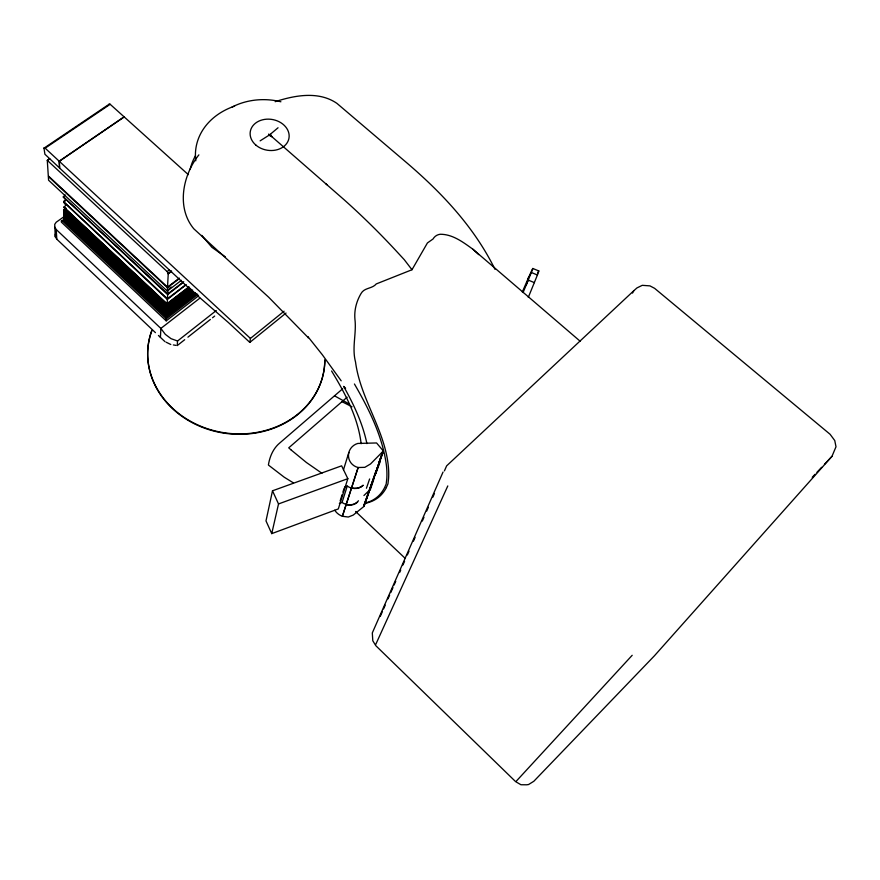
<?xml version="1.0" encoding="UTF-8"?>
<svg xmlns="http://www.w3.org/2000/svg" width="880" height="880" viewBox="0 0 880 880"><rect width="100%" height="100%" fill="white"/><g stroke="black" fill="none" stroke-linecap="round" stroke-linejoin="round"><path stroke-width="1.32" d="M155.441 332.64L56.804 239.184L55.275 236.753L54.714 224.367L56.232 222.2L65.186 215.875M55.275 236.753L55.308 234.069M154.495 304.832L166.452 316.085L166.21 320.87L61.336 222.079L61.336 220.836L64.108 220.803L166.397 317.053L196.834 293.513M166.463 315.898L64.02 219.527L64.746 219.274L105.644 257.752M166.496 315.359L195.437 292.633M188.012 297.308L166.573 313.863L166.529 314.809L193.325 293.733M166.584 313.698L151.613 299.233M166.617 313.137L159.632 306.185M166.683 312.026L63.8 215.358L64.537 215.105L69.564 219.802M159.72 304.502L166.716 311.476L166.771 310.519L164.78 308.671M164.868 306.988L166.859 308.847M64.757 207.768L63.646 207.13L167.123 304.249L167.684 294.206M166.991 306.46L167.156 303.567L188.826 286.913M190.498 288.376L166.98 306.603L166.43 316.393L166.518 314.963M164.967 341.649L160.424 337.37L160.875 328.427L199.881 298.144M166.562 314.248L166.639 312.752L192.39 292.875M166.705 311.63L166.65 312.587L63.833 215.952L64.57 215.699M64.13 206.998C68.629 204.336 60.423 202.169 65.164 200.376A6.248 3.498 6.4 0 0 65.076 198.715L63.107 196.768L167.695 293.953L167.904 290.026M167.464 287.661L48.334 176.473L48.576 180.213L167.277 291.104L167.464 287.661L179.289 278.652M167.519 287.111L168.256 273.449L167.178 271.601L47.289 160.347L48.29 175.857L167.519 287.111L179.344 278.102M190.454 288.805L166.991 306.438M216.26 310.552L177.551 341L177.221 345.587L184.712 339.691M269.126 135.091L271.755 136.587L343.772 199.463A333.245 135.828 49.8 0 1 394.273 248.864L404.261 259.666L411.983 269.742L376.244 283.943C372.174 288.926 364.342 287.485 361.064 293.513C356.466 301.246 354.101 310.211 354.937 319.308C356.642 333.531 351.714 347.732 355.531 361.999C360.316 398.31 384.208 428.714 388.223 465.157A160.292 62.48 50.1 0 1 388.542 478.874L387.937 483.923L386.309 487.553M278.047 127.765L270.226 134.354L271.755 136.587L269.115 135.168L260.128 140.855M124.212 116.941L59.301 161.304L59.664 168.124L190.839 289.905L228.426 322.564L249.81 342.408L250.426 338.426L284.086 311.201M272.503 490.798L265.991 520.905L271.744 533.621L338.305 508.937L347.831 478.665L341.627 465.828L272.503 490.798L278.52 503.943L271.744 533.621M363.946 506.429L383.328 450.978L370.535 463.958L364.826 467.335L358.149 467.511L342.375 516.274L348.304 517.033L353.232 515.075L363.946 506.429L383.328 450.978L376.574 442.959L357.797 443.443A12.859 12.452 -10 0 0 358.149 467.511L342.375 516.274A12.001 9.405 29.5 0 1 334.763 510.191M343.486 469.777L348.854 452.452M340.153 500.918L342.133 494.626M342.914 492.107L344.102 488.334M339.361 503.437L342.056 502.447L347.237 486.068A12.122 10.934 18.6 0 0 363.264 485.232A12.496 11.275 18.6 0 1 351.406 487.806M375.507 474.177L383.053 450.648L379.005 462.264M366.432 488.257L369.622 478.973M370.337 489.665L373.714 479.512M375.848 471.295L363.693 506.132L383.328 450.978L375.232 473.869M380.226 461.472L376.057 472.802M528.308 297.363L537.779 274.131A80.762 1.1 -67 0 0 537.504 273.251M526.075 285.329L531.707 271.601A80.74 0.759 -67 0 0 528.836 276.914L522.335 291.984M523.072 292.545L528.253 280.093L534.391 282.645M443.047 472.043L372.306 632.929L372.79 640.75L375.804 645.678L515.625 781.638L520.938 784.74L526.636 784.795L528.572 784.531L533.83 781.275L654.434 655.787L831.963 456.346L836 446.765L834.757 440.561L830.104 434.291L654.588 288.321L649.946 285.879L642.268 285.329L636.966 287.914L633.831 290.697L446.633 465.861L444.422 470.877M527.67 279.554L528.836 276.914M380.248 616.451L382.459 611.435M383.57 608.927L385.231 605.154M387.992 598.884L389.653 595.122M390.753 592.614L392.975 587.587M394.075 585.079L395.736 581.317M399.608 572.528L400.719 570.02M402.93 565.004L404.591 561.242M407.352 554.961L409.013 551.199M413.446 541.156L415.096 537.394M422.29 521.081L423.951 517.319M426.723 511.038L428.373 507.276M432.806 497.233L434.467 493.471M375.771 644.38L447.788 485.936M632.5 293.084L633.831 290.697M411.983 269.742L427.427 242.946L433.037 238.997A21.923 14.146 56.4 0 1 440.143 234.267C452.661 234.135 463.221 242.286 472.956 249.271L580.107 341.187M198.88 154.869C182.765 175.076 176.132 207.471 193.809 228.8L268.686 297.231L307.164 336.567M516.384 781.077L632.192 655.292M812.24 477.279L815.056 474.287M816.937 472.296L821.623 467.313M824.45 464.321L831.963 456.346M63.921 213.356L77.396 226.028M363.924 495.517L370.238 489.456M291.159 449.999L306.427 462.506L321.926 473.264M347.116 397.221L288.728 447.843L290.961 449.823M342.705 388.751L279.741 443.014C273.163 448.448 269.687 456.753 268.4 465.036L284.251 477.224L293.381 482.867M249.81 342.408L286.033 313.06M187.924 337.161L210.386 319.451M212.531 317.768L214.665 316.074M63.602 196.647L64.9 195.151A6.281 3.531 6.5 0 0 65.01 194.744M166.485 315.524L172.898 310.563M175.043 308.902L195.371 293.183M166.452 316.085L194.26 294.569M197.791 294.448L166.32 318.824L62.084 220.682L64.306 219.12M166.21 320.87L198.572 295.79M190.707 288.893L166.936 307.56L163.966 304.37M190.663 289.465L166.903 308.121L155.969 297.462M190.608 290.015L166.87 308.682L126.093 269.995M166.859 308.858L191.642 289.762M191.598 290.323L166.804 309.793L156.882 300.08M192.632 290.059L166.771 310.354L126.071 271.733M168.916 308.88L192.588 290.631M166.727 311.08L172.106 306.944M174.251 305.283L192.533 291.181M166.694 311.652L192.489 291.753M169.884 309.716L187.066 296.45M189.211 294.8L193.512 291.478M166.606 313.324L193.424 292.611M190.157 295.647L194.447 292.336M188.793 287.298L167.134 303.952L64.152 207.416M189.453 287.386L167.079 304.59L65.912 209.726L63.756 209.605L166.969 306.889M167.695 293.953L183.733 281.688M182.633 282.898L167.64 294.613L63.624 197.065M185.933 284.592L167.42 298.782L63.866 201.85L66.099 200.288M185.911 284.977L167.387 299.431L63.888 202.268M169.015 288.64L171.171 287.001M167.277 291.104L181.445 280.291M168.256 273.449L171.534 270.974M171.501 271.458L167.882 273.746L171.512 271.601M167.178 271.601L169.367 269.951M65.989 208.032L63.756 209.605L166.98 306.603M124.102 116.842L59.191 161.194L59.554 167.981L44.891 154.22L44 148.159L108.966 104.346A1.837 0.737 55.3 0 1 110.176 104.302L188.342 174.669M47.289 160.347L49.544 158.807M47.476 160.347L49.731 158.818M44 148.159A1.881 0.671 54.6 0 1 45.144 148.181L110.176 104.302M232.133 107.008C247.049 99.363 264.682 97.779 280.896 101.772M344.498 487.08L347.237 486.068M278.52 503.943L347.831 478.665M275.187 101.684C294.877 95.293 318.615 90.849 336.875 103.334L404.03 160.479C440.319 191.169 473.836 226.226 494.967 269.302M116.138 259.49L64.328 210.881L63.58 211.134L71.324 218.02M64.35 211.486L63.613 211.739L78.331 225.159M64.383 212.091L63.646 212.344L116.138 261.239M64.416 212.696L63.679 212.949L70.422 218.889M64.46 213.29L63.976 214.379L116.127 262.988M64.504 214.5L63.767 214.753L64.548 215.094M68.64 220.66L64.636 216.898L63.899 217.151L75.647 227.832M64.658 217.492L63.932 217.745L166.573 313.863M64.691 218.097L63.954 218.35L67.716 221.507M64.724 218.691L63.987 218.944L64.746 219.274M64.79 219.868L64.108 220.803M64.614 216.304L63.866 216.557L64.636 216.898M173.36 344.938L175.934 345.378M64.328 210.881L63.547 210.529L64.295 210.089M177.551 341L171.061 338.679L165.286 334.323L160.875 328.427L56.221 229.504L54.681 227.051M532.785 268.455L538.769 270.93M531.355 272.492L537.449 275.022M352.044 406.791L341.968 401.676M166.133 342.221L170.786 344.498M349.459 404.096L334.499 395.824M268.609 134.09L271.755 136.587L270.226 134.354M225.313 256.828L211.893 247.313L201.806 235.378M472.956 249.271L478.775 254.65M325.787 183.656L327.03 184.778M341.176 380.809L322.311 354.728L307.901 336.633L308.198 337.898M345.62 388.19L343.64 386.375C353.705 404.371 362.714 423.324 366.905 443.619M45.144 148.181L250.426 338.426M118.129 261.36L131.087 273.515M134.068 276.32L146.025 287.54M150.007 291.28L161.964 302.5M73.315 219.89L86.262 232.045M88.253 233.915L153.978 295.592M80.322 227.029L93.258 239.173M96.239 241.978L109.175 254.122M112.156 256.916L124.102 268.125M118.129 263.109L132.044 276.177M135.036 278.982L146.96 290.18M149.952 292.985L161.887 304.194M73.403 221.694L85.327 232.892M87.318 234.762L154.902 298.21M80.377 228.822L93.291 240.944M96.272 243.749L108.185 254.936M111.166 257.741L124.08 269.863M119.108 265.782L132.011 277.904M134.992 280.698L146.905 291.896M149.886 294.69L162.789 306.812M72.567 222.629L83.589 232.98M87.593 236.742L98.615 247.093M100.617 248.974L112.64 260.271M115.643 263.087L126.665 273.438M130.669 277.211L141.691 287.562M144.694 290.378L155.716 300.729M71.632 223.476L83.633 234.751M85.635 236.632L97.636 247.907M100.639 250.734L112.64 262.009M114.631 263.89L127.633 276.111M130.636 278.927L141.636 289.267M144.639 292.083L156.64 303.358M77.649 229.702L119.625 269.17M121.627 271.04L134.618 283.261M136.62 285.142L149.611 297.352M70.719 224.323L82.698 235.576M85.69 238.392L97.669 249.656M100.661 252.472L112.64 263.736M114.642 265.617L127.611 277.816M129.613 279.697L142.582 291.896M144.584 293.777L157.564 305.976M159.555 307.857L166.54 314.424M107.646 259.622L120.615 271.821M122.606 273.702L134.585 284.955M137.577 287.771L149.545 299.035M152.548 301.851L164.516 313.104M65.802 221.397L67.804 223.289M69.795 225.148L77.759 232.661M80.751 235.466L82.742 237.347M84.744 239.217L92.708 246.719M95.7 249.524L97.691 251.405M99.682 253.275L107.657 260.777M110.649 263.582L112.64 265.463M114.631 267.333L122.606 274.846M125.598 277.64L137.555 288.904M140.547 291.709L152.504 302.962M355.575 511.467L405.328 558.481M158.433 335.478L160.424 337.359M331.584 370.997C345.147 393.36 358.017 417.362 361.141 443.718M354.431 383.999C369.05 409.244 382.547 436.183 386.419 465.432A159.434 62.018 50.1 0 1 386.76 479.072L386.177 484.066L384.56 487.663A179.168 70.125 50.5 0 1 365.794 502.865M56.221 229.504L56.804 239.184M324.775 360.272A88.759 77.088 7.6 0 1 222.387 432.883A88.759 77.088 7.6 0 1 151.822 330.836M324.885 359.821A88.803 77.121 7.6 0 1 222.442 432.465A88.803 77.121 7.6 0 1 151.833 330.374M386.342 487.586A180.026 70.609 50.5 0 1 364.496 503.47M358.468 500.764A11.847 10.758 18.7 0 1 342.056 502.447M357.61 502.139A12.21 11.088 18.7 0 1 345.961 504.647M195.778 160.809A70.884 56.837 9.4 0 1 234.597 106.117M190.19 169.125A73.766 59.763 9.3 0 1 195.481 155.727M65.857 208.934A3.685 2.046 6.2 0 1 65.923 209.726M255.849 145.068A19.624 15.576 9.6 0 0 288.497 140.03A19.624 15.576 9.6 0 0 264.572 119.405A19.624 15.576 9.6 0 0 255.849 145.068"/></g></svg>
